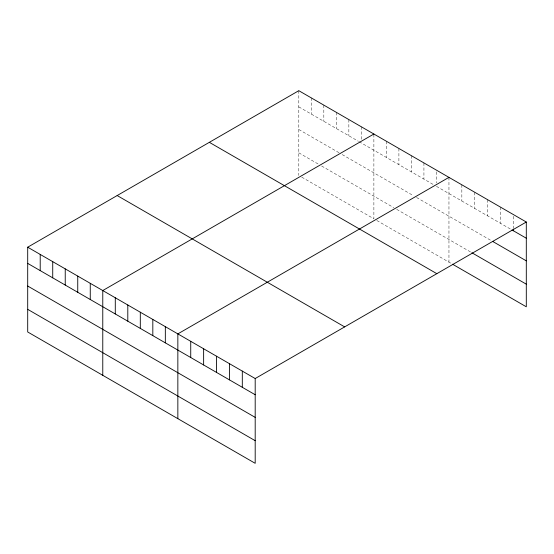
<?xml version="1.0" encoding="UTF-8"?>
<svg xmlns="http://www.w3.org/2000/svg" width="554" height="554" viewBox="0 0 554 554"><rect width="100%" height="100%" fill="white"/><g stroke="black" fill="none" stroke-linecap="round" stroke-linejoin="round"><path stroke-width="0.42" stroke-dasharray="2.77 2.08" d="M298.807 90.683L298.807 175.459M298.807 106.874L358.424 141.291M359.158 141.72L434.232 185.064M436.441 186.338L510.546 229.121M298.807 129.504L339.283 152.876M342.227 154.58L413.623 195.797M416.566 197.494L491.924 241.004M298.807 152.821L318.675 164.296M321.625 165.999L393.749 207.639M396.692 209.343L471.156 252.326M301.75 177.155L373.881 218.802L373.881 134.02M376.824 220.499L451.815 263.794M513.406 216.282L513.406 228.22M500.518 207.141L500.518 223.331M487.624 199.696L487.624 215.887M474.736 192.252L474.736 208.449M461.842 184.807L461.842 201.005M448.955 177.363L448.955 262.146M436.441 171.844L436.441 182.931M423.928 162.918L423.928 179.115M411.414 155.695L411.414 171.892M398.901 148.472L398.901 164.663M386.387 141.249L386.387 157.44M361.367 126.797L361.367 139.587M348.854 119.574L348.854 135.772M336.34 112.351L336.34 128.549M323.827 105.128L323.827 121.319M311.32 97.906L311.32 114.096"/><path stroke-width="0.83" d="M27.7 247.202L255.193 378.541L255.193 463.317L27.7 331.978L27.7 247.202L298.807 90.683L526.3 222.022L526.3 306.798L452.535 264.21M373.881 134.02L102.774 290.545L102.774 375.321M448.955 177.363L177.848 333.889L177.848 418.665M255.193 378.541L526.3 222.022M511.979 229.945L526.3 238.22M492.638 241.412L526.3 260.851M471.869 252.742L526.3 284.167M209.343 142.33L436.836 273.676M117.164 195.548L344.657 326.895M27.7 263.392L255.193 394.739M27.7 286.03L255.193 417.37M27.7 309.347L255.193 440.686M513.406 229.072L513.406 230.776M242.306 371.104L242.306 387.294M229.411 363.659L229.411 379.85M216.524 356.215L216.524 372.413M203.63 348.771L203.63 364.968M190.735 341.333L190.735 357.524M165.334 326.666L165.334 342.857M152.821 319.436L152.821 335.634M140.307 312.214L140.307 328.411M127.801 304.991L127.801 321.188M115.287 297.768L115.287 313.966M90.26 283.323L90.26 299.513M77.747 276.093L77.747 292.29M65.234 268.87L65.234 285.068M52.727 261.647L52.727 277.845M40.213 254.424L40.213 270.622"/></g></svg>
